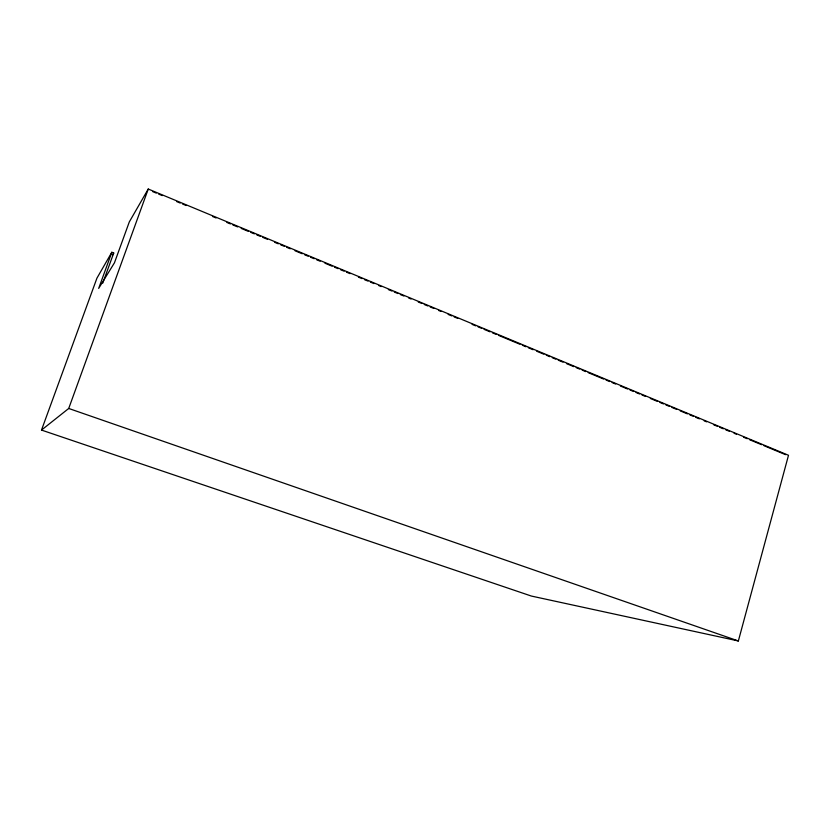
<?xml version="1.0" encoding="UTF-8"?>
<svg xmlns="http://www.w3.org/2000/svg" width="830" height="830" viewBox="0 0 830 830"><rect width="100%" height="100%" fill="white"/><g stroke="black" fill="none" stroke-linecap="round" stroke-linejoin="round"><path stroke-width="1.25" d="M111.832 252.268L96.934 278.154L41.5 430.075L531.366 596.054L738.358 640.967L788.5 455.286L148.248 189.032L129.293 221.942L114.447 262.82L98.677 288.404L111.832 252.268L113.72 253.015L102.764 283.113M41.5 430.075L68.724 408.464L148.248 189.032M112.424 255.235L113.72 253.015M68.724 408.464L738.358 640.967M152.689 191.616L156.279 193.1M158.665 194.096L162.255 195.59M176.614 201.555L180.203 203.049M182.59 204.045L186.179 205.529M212.501 216.474L216.091 217.968M226.86 222.44L230.45 223.934M232.836 224.93L237.619 226.912M241.208 228.406L248.388 231.394M250.785 232.39L254.374 233.873M256.761 234.869L260.35 236.363M262.747 237.359L267.53 239.351M274.709 242.329L278.299 243.823M280.685 244.819L284.275 246.303M286.672 247.299L290.261 248.793M295.044 250.785L302.224 253.762M304.61 254.758L308.2 256.252M310.596 257.248L314.186 258.742M316.583 259.738L320.162 261.222M324.955 263.214L332.125 266.202M334.521 267.187L338.111 268.681M340.507 269.677L344.097 271.171M346.483 272.167L350.073 273.651M358.446 277.137L362.036 278.631M364.432 279.627L368.022 281.111M370.408 282.107L373.998 283.601M378.781 285.593L381.178 286.589M388.357 289.566L391.947 291.06M394.333 292.056L397.923 293.55M400.319 294.536L403.909 296.03M408.692 298.022L411.089 299.018M418.258 301.995L421.848 303.49M424.244 304.486L427.834 305.98M430.22 306.976L433.81 308.459M438.603 310.451L440.989 311.447M448.169 314.425L451.759 315.919M454.155 316.915L457.735 318.409M472.094 324.374L475.683 325.868M478.08 326.864L481.67 328.348M484.056 329.344L490.042 331.834M492.429 332.83L496.018 334.324M498.415 335.31L519.943 344.263M522.34 345.259L525.93 346.753M528.316 347.749L533.109 349.731M536.699 351.225L543.868 354.213M546.264 355.199L549.854 356.693M552.24 357.689L555.83 359.183M558.227 360.179L563.01 362.16M566.6 363.654L573.779 366.642M576.176 367.638L579.755 369.122M582.152 370.118L585.741 371.612M588.138 372.608L603.69 379.071M606.076 380.067L609.666 381.561M612.063 382.547L615.653 384.041M620.435 386.033L627.615 389.011M630.001 390.007L633.591 391.501M635.988 392.497L639.577 393.991M641.964 394.987L645.553 396.47M650.336 398.462L657.516 401.45M659.912 402.446L663.502 403.93M665.888 404.926L669.478 406.42M671.875 407.416L676.658 409.398M680.247 410.892L687.427 413.88M689.823 414.876L693.403 416.359M695.799 417.355L699.389 418.849M704.172 420.841L706.569 421.837M713.748 424.815L717.338 426.309M719.724 427.305L723.314 428.799M725.711 429.784L729.3 431.278M734.083 433.27L736.469 434.266M743.649 437.244L747.239 438.738M749.635 439.734L761.598 444.704M763.984 445.7L785.522 454.653"/></g></svg>
